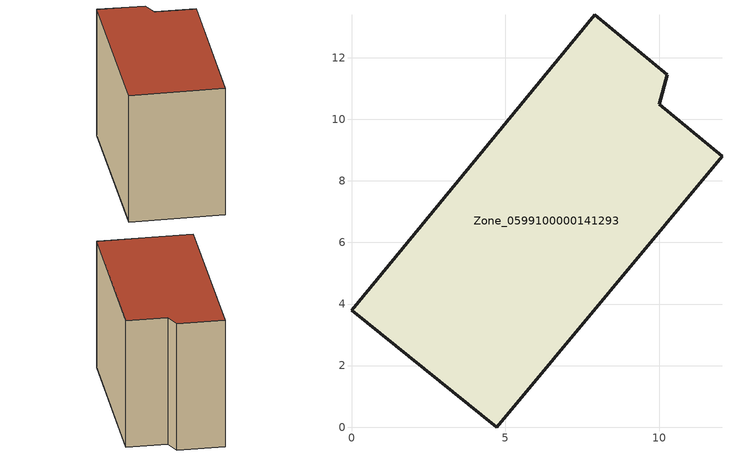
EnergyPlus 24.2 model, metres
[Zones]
Zone_0599100000141293
 floor ground (C_G): 0,3.79 7.9,13.39 10.25,11.45 9.99,10.49 12.03,8.8 4.72,0 z0
 wall outside (C_F): 9.99,10.49 10.25,11.45 7.9,13.39 0,3.79 4.72,0 12.03,8.8 9.99,10.49 z0:8.71
 roof outside (C_R): 4.72,0 12.03,8.8 9.99,10.49 10.25,11.45 7.9,13.39 0,3.79 z8.71
[BUILDING]
Pand.0599100000141293: North Axis=0; Terrain=City; Loads Convergence Tolerance Value=0.04; Temperature Convergence Tolerance Value=0.4; Solar Distribution=FullExterior; Maximum Number of Warmup Days=25; Minimum Number of Warmup Days=1
[Site:Location]
Rotterdam.The.Hague.AP_ZH_NLD Design_Conditions: Latitude=51.96; Longitude=4.45; Time Zone=1; Elevation=-4.5
[SITE:GROUNDTEMPERATURE:BUILDINGSURFACE]
18, 18, 18, 18, 18, 18, 18, 18, 18, 18, 18, 18
[MATERIAL] Thermal Absorptance=0.9; Solar Absorptance=0.7; Visible Absorptance=0.7
Name | Roughness | Thickness | Conductivity | Density | Specific Heat
G.TI.1946-1964 | MediumSmooth | 0.15 | 1 | 540 | 1210
F.TI.1946-1964 | Rough | 0.3 | 0.857143 | 1920 | 840
R.TI.1946-1964 | MediumRough | 0.2 | 0.277778 | 1500 | 1000
[CONSTRUCTION]
C_G: G.TI.1946-1964
C_F: F.TI.1946-1964
C_R: R.TI.1946-1964
[ZONE]
Zone_0599100000141293: Type=1; Multiplier=1; Ceiling Height=Autocalculate; Volume=Autocalculate; Floor Area=autocalculate; Part of Total Floor Area=Yes
[ZONEINFILTRATION:DESIGNFLOWRATE]
Infil_Zone_0599100000141293: Zone or ZoneList or Space or SpaceList=Zone_0599100000141293; Schedule=AlwaysOn; Design Flow Rate Calculation Method=Flow/Area; Flow Rate per Floor Area=0.003; Constant Term Coefficient=1; Temperature Term Coefficient=0; Velocity Term Coefficient=0; Velocity Squared Term Coefficient=0
[HVACTEMPLATE:ZONE:IDEALLOADSAIRSYSTEM]
Zone_0599100000141293: Maximum Heating Supply Air Temperature=50; Minimum Cooling Supply Air Temperature=13; Maximum Heating Supply Air Humidity Ratio=0.0156; Minimum Cooling Supply Air Humidity Ratio=0.0077; Heating Limit=NoLimit; Cooling Limit=NoLimit; Dehumidification Control Type=ConstantSensibleHeatRatio; Cooling Sensible Heat Ratio=0.7; Dehumidification Setpoint=60; Humidification Control Type=None; Humidification Setpoint=30; Outdoor Air Method=None; Outdoor Air Flow Rate per Person=0.00944; Outdoor Air Flow Rate per Zone Floor Area=0; Outdoor Air Flow Rate per Zone=0; Demand Controlled Ventilation Type=None; Outdoor Air Economizer Type=NoEconomizer; Heat Recovery Type=None; Sensible Heat Recovery Effectiveness=0.7; Latent Heat Recovery Effectiveness=0.65
[ZONECONTROL:THERMOSTAT]
ThermostatControl_Zone_0599100000141293: Zone or ZoneList=Zone_0599100000141293; Control Type Schedule=DualSetpointControlType; Control 1=Thermostat_Zone_0599100000141293; Temperature Difference Between Cutout And Setpoint=0
[THERMOSTATSETPOINT:DUALSETPOINT]
Thermostat_Zone_0599100000141293: Heating Setpoint Temperature Schedule=HeatingSetpoint_Zone_0599100000141293; Cooling Setpoint Temperature Schedule=CoolingSetpoint_Zone_0599100000141293
[SCHEDULE:COMPACT]
HeatingSetpoint_Zone_0599100000141293: Through: 12/31, For: AllDays, Until: 24:00, 21
CoolingSetpoint_Zone_0599100000141293: Through: 12/31, For: AllDays, Until: 24:00, 24
DualSetpointControlType: Through: 12/31, For: AllDays, Until: 24:00, 4
AlwaysOn: Through: 12/31, For: AllDays, Until: 24:00, 1
